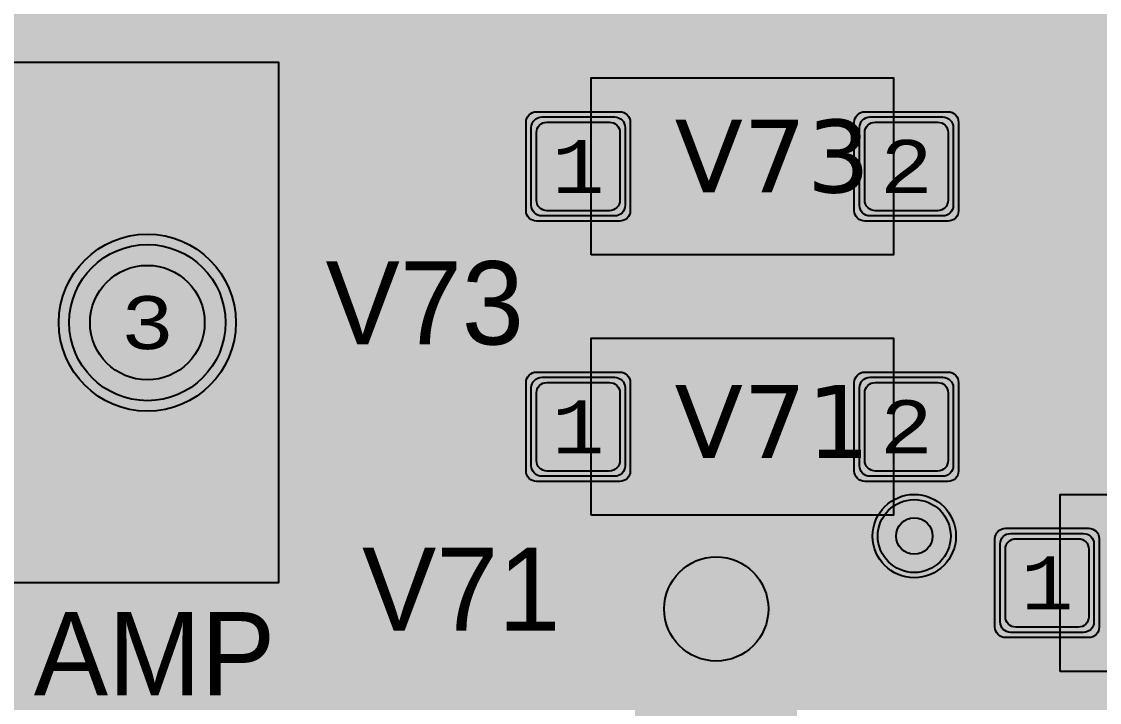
# Model space of a CAD drawing. Extents: x -28 to 199, y -61 to 255.
# Drawn here: x 137.33 to 147.68, y 168.1 to 174.64 of the extents above; entities that cross this region are included whole.
import ezdxf
from ezdxf.enums import TextEntityAlignment as Align

# ---------------------------------------------------------------- set-up
doc = ezdxf.new("R2010")
doc.units = 0
doc.header["$MEASUREMENT"] = 0
for name, color, linetype in [('ASSEMBLY_OUTLINES_TOP', 102, 'CONTINUOUS'), ('ASSEMBLY_PART_NUMBERS_BTM', 191, 'CONTINUOUS'), ('ASSEMBLY_PART_NUMBERS_TOP', 102, 'CONTINUOUS'), ('ASSEMBLY_REF_DES_TOP', 102, 'CONTINUOUS'), ('DRILL_DRAWING', 21, 'CONTINUOUS'), ('GENERATED_SILKSCREEN_TOP', 140, 'CONTINUOUS'), ('MOUNTING_HOLES_LAYER_2', 42, 'CONTINUOUS'), ('MOUNTING_HOLES_LAYER_3', 42, 'CONTINUOUS'), ('MOUNTING_HOLES_LAYER_BOT21', 42, 'CONTINUOUS'), ('MOUNTING_HOLES_LAYER_TOP', 42, 'CONTINUOUS'), ('PART_HOLES_LAYER_2', 30, 'CONTINUOUS'), ('PART_HOLES_LAYER_3', 30, 'CONTINUOUS'), ('PART_HOLES_LAYER_BOTTOM', 30, 'CONTINUOUS'), ('PART_HOLES_LAYER_TOP', 30, 'CONTINUOUS'), ('PART_PADS_LAYER_2', 230, 'CONTINUOUS'), ('PART_PADS_LAYER_3', 81, 'CONTINUOUS'), ('PART_PADS_LAYER_BOTTOM', 10, 'CONTINUOUS'), ('PART_PADS_LAYER_TOP', 150, 'CONTINUOUS'), ('PART_PADS_SMD_TOP', 150, 'CONTINUOUS'), ('PIN_NUMBERS_BTM', 8, 'CONTINUOUS'), ('PIN_NUMBERS_TOP', 8, 'CONTINUOUS'), ('PLACEMENT_OUTLINES_TOP', 130, 'CONTINUOUS'), ('PLANE_DATA_LAYER_BOTTOM', 10, 'CONTINUOUS'), ('PLANE_SHAPES_LAYER_2', 230, 'CONTINUOUS'), ('PLANE_SHAPES_LAYER_3', 81, 'CONTINUOUS'), ('PLANE_SHAPES_LAYER_BOTTOM', 10, 'CONTINUOUS'), ('SILKSCREEN_OUTLINES_TOP', 150, 'CONTINUOUS'), ('SILKSCREEN_REF_DES_TOP', 150, 'CONTINUOUS'), ('SOLDERMASK_PADS_BTM', 12, 'CONTINUOUS'), ('SOLDERMASK_PADS_TOP', 180, 'CONTINUOUS'), ('SOLDERPASTE_PADS_TOP', 180, 'CONTINUOUS'), ('TRACES_LAYER_2', 230, 'CONTINUOUS'), ('TRACES_LAYER_BOTTOM', 10, 'CONTINUOUS'), ('TRACES_LAYER_TOP', 150, 'CONTINUOUS'), ('VIA_HOLES_LAYER_2', 30, 'CONTINUOUS'), ('VIA_HOLES_LAYER_3', 30, 'CONTINUOUS'), ('VIA_HOLES_LAYER_BOTTOM', 30, 'CONTINUOUS'), ('VIA_HOLES_LAYER_TOP', 30, 'CONTINUOUS'), ('VIA_PADS_LAYER_2', 230, 'CONTINUOUS'), ('VIA_PADS_LAYER_3', 81, 'CONTINUOUS'), ('VIA_PADS_LAYER_BOTTOM', 10, 'CONTINUOUS'), ('VIA_PADS_LAYER_TOP', 150, 'CONTINUOUS')]:
    doc.layers.add(name, color=color, linetype=linetype)
doc.styles.add('COURIER_NEW', font='COUR.TTF')
doc.styles.add('VERDANA', font='verdana.TTF')
doc.styles.add('VERIBEST_GERBER_0', font='txt')

msp = doc.modelspace()

# ---------------------------------------------------------------- hatches: boundary and pattern name
at = {"layer": 'MOUNTING_HOLES_LAYER_2'}
h = msp.add_hatch(color=256, dxfattribs=at)
edge = h.paths.add_edge_path()
edge.add_arc((144, 169), 0.5, 0, 360)
at = {"layer": 'MOUNTING_HOLES_LAYER_3'}
h = msp.add_hatch(color=256, dxfattribs=at)
edge = h.paths.add_edge_path()
edge.add_arc((144, 169), 0.5, 0, 360)
at = {"layer": 'MOUNTING_HOLES_LAYER_BOT21'}
h = msp.add_hatch(color=256, dxfattribs=at)
edge = h.paths.add_edge_path()
edge.add_arc((144, 169), 0.5, 0, 360)
at = {"layer": 'MOUNTING_HOLES_LAYER_TOP'}
h = msp.add_hatch(color=256, dxfattribs=at)
edge = h.paths.add_edge_path()
edge.add_arc((144, 169), 0.5, 0, 360)
at = {"layer": 'PART_HOLES_LAYER_2'}
h = msp.add_hatch(color=256, dxfattribs=at)
edge = h.paths.add_edge_path()
edge.add_arc((138.54, 171.75), 0.55, 0, 360)
at = {"layer": 'PART_HOLES_LAYER_3'}
h = msp.add_hatch(color=256, dxfattribs=at)
edge = h.paths.add_edge_path()
edge.add_arc((138.54, 171.75), 0.55, 0, 360)
at = {"layer": 'PART_HOLES_LAYER_BOTTOM'}
h = msp.add_hatch(color=256, dxfattribs=at)
edge = h.paths.add_edge_path()
edge.add_arc((138.54, 171.75), 0.55, 0, 360)
at = {"layer": 'PART_HOLES_LAYER_TOP'}
h = msp.add_hatch(color=256, dxfattribs=at)
edge = h.paths.add_edge_path()
edge.add_arc((138.54, 171.75), 0.55, 0, 360)
at = {"layer": 'PLANE_DATA_LAYER_BOTTOM'}
h = msp.add_hatch(color=256, dxfattribs=at)
h.paths.add_polyline_path([(149, 169.0762, -0.414213562373095), (148.9238, 169), (147.000008, 169, 0.414213562373095), (147, 168.999992), (147, 168.9142, -0.414213562373095), (146.9238, 168.838), (146.916836, 168.838, 0.1989121654681667), (146.650257, 168.727579), (143.944996, 166.022318, -0.1989133663345656), (143.891114, 166), (137.250008, 166), (137.250004, 165.999999, -0.1462038582376008), (137.2082, 165.987508), (134.125814, 165.987508, 0.1989121654681667), (133.859235, 165.877087), (133.754466, 165.772318, -0.1989133663345372), (133.700584, 165.75), (130.8262, 165.75, -0.414213562373095), (130.75, 165.8262), (130.75, 166.249992, 0.414213562373095), (130.749992, 166.25), (120.250008, 166.25, 0.414213562373095), (120.25, 166.249992), (120.25, 164.5762, -0.414213562373095), (120.1738, 164.5), (119.753893, 164.5, -0.1385740107174841), (119.714013, 164.511269, 0.2825715138385524), (119.085987, 164.511269, -0.1385740107174437), (119.046107, 164.5), (108.750008, 164.5, 0.414213562373095), (108.75, 164.499992), (108.75, 161.5762, -0.414213562373095), (108.6738, 161.5), (108.5762, 161.5, -0.414213562373095), (108.5, 161.5762), (108.5, 161.9, 0.414213562373095), (108.05, 162.35), (106.95, 162.35, 0.3417826534714845), (106.514377, 162.012837, -0.4469152351943249), (106.413497, 161.960731, 0.4438706376830999), (105.620728, 161.556344, -0.3389471313174167), (105.54716, 161.5), (94.5762, 161.5, -0.414213562373095), (94.5, 161.5762), (94.5, 164.712074, -0.1989099556853327), (94.522318, 164.765955), (99.853553, 170.09719, 0.1989122151386037), (100, 170.450743), (100, 172.1738, -0.414213562373095), (100.0762, 172.25), (130.749992, 172.25, 0.414213562373095), (130.75, 172.250008), (130.75, 194.117184, -0.198909955685367), (130.772318, 194.171065), (131.344755, 194.743502, 0.1989121882725125), (131.469235, 195.044022), (131.469235, 198.379979, 0.1989121882725125), (131.344755, 198.680499), (130.772318, 199.252936, -0.198909955685367), (130.75, 199.306817), (130.75, 214.914737, -0.414213562373095), (130.8262, 214.990937), (147.279128, 214.990937, -0.1989133663345656), (147.33301, 214.968619), (148.977682, 213.323947, -0.198909955685367), (149, 213.270066)], flags=0)
h.paths.add_polyline_path([(110.25, 165.75, -0.9999999999999999), (112.25, 165.75, -0.9999999999999999)], flags=0)
h.paths.add_polyline_path([(113.75, 169.75, -0.9999999999999999), (116.75, 169.75, -0.9999999999999999)], flags=0)
h.paths.add_polyline_path([(118.5, 169.75, -0.9999999999999999), (121.5, 169.75, -0.9999999999999999)], flags=0)
h.paths.add_polyline_path([(134.21, 170.75, 0.414213562373095), (134.46, 171), (134.46, 172.5, 0.414213562373095), (134.21, 172.75), (132.71, 172.75, 0.414213562373095), (132.46, 172.5), (132.46, 171, 0.414213562373095), (132.71, 170.75)], flags=0)
h.paths.add_polyline_path([(134.21, 177, 0.414213562373095), (134.46, 177.25), (134.46, 178.75, 0.414213562373095), (134.21, 179), (132.71, 179, 0.414213562373095), (132.46, 178.75), (132.46, 177.25, 0.414213562373095), (132.71, 177)], flags=0)
h.paths.add_polyline_path([(134.21, 183.25, 0.414213562373095), (134.46, 183.5), (134.46, 185, 0.414213562373095), (134.21, 185.25), (132.71, 185.25, 0.414213562373095), (132.46, 185), (132.46, 183.5, 0.414213562373095), (132.71, 183.25)], flags=0)
h.paths.add_polyline_path([(132.46, 190.5, -0.9999999999999999), (134.46, 190.5, -0.9999999999999999)], flags=0)
h.paths.add_polyline_path([(132.46, 196.75, -0.9999999999999999), (134.46, 196.75, -0.9999999999999999)], flags=0)
h.paths.add_polyline_path([(135, 171.75, -0.9999999999999999), (137, 171.75, -0.9999999999999999)], flags=0)
h.paths.add_polyline_path([(135, 178, -0.9999999999999999), (137, 178, -0.9999999999999999)], flags=0)
h.paths.add_polyline_path([(135, 184.25, -0.9999999999999999), (137, 184.25, -0.9999999999999999)], flags=0)
h.paths.add_polyline_path([(135, 190.5, -0.9999999999999999), (137, 190.5, -0.9999999999999999)], flags=0)
h.paths.add_polyline_path([(135, 196.75, -0.9999999999999999), (137, 196.75, -0.9999999999999999)], flags=0)
h.paths.add_polyline_path([(139.749992, 169, 0.414213562373095), (139.75, 169.000008), (139.75, 198.249992, 0.414213562373095), (139.749992, 198.25), (137.250008, 198.25, 0.414213562373095), (137.25, 198.249992), (137.25, 169.000008, 0.414213562373095), (137.250008, 169)], flags=0)
h.paths.add_polyline_path([(142.1, 210.3, -0.9999999999999999), (143.29999999999998, 210.3, -0.9999999999999999)], flags=0)
h.paths.add_polyline_path([(144.1, 179.2, 0.1385725087961841), (144.011269, 179.514013, -0.1385740107174031), (144, 179.553893), (144, 192.314146, 0.1989122151386141), (143.853553, 192.667699), (142.111055, 194.410197, 0.0466846266150895), (142.039326, 194.469652, -0.0466839603697562), (142.028394, 194.478712), (141.903793, 194.603313, -0.1385728852908003), (141.883563, 194.639481, 0.8890740124386082), (140.7, 194.500003), (140.7, 194.499999, 0.3470511284967519), (141.160519, 193.916437, -0.1385728852908476), (141.196687, 193.896207), (141.389803, 193.703091, 0.0466846266150975), (141.461532, 193.643636, -0.0466839603697036), (141.472464, 193.634576), (142.977682, 192.129358, -0.198909955685367), (143, 192.075477), (143, 179.553893, -0.1385740107174032), (142.988731, 179.514013, 0.1385725087961841), (142.9, 179.2, 0.9999999999999999)], flags=0)
h.paths.add_polyline_path([(143, 169, -0.9999999999999999), (145, 169, -0.9999999999999999)], flags=0)
h.paths.add_polyline_path([(145.3, 169.7, -0.9999999999999999), (146.5, 169.7, -0.9999999999999999)], flags=0)
h.paths.add_polyline_path([(144.5, 206.75, -0.9999999999999999), (146.5, 206.75, -0.9999999999999999)], flags=0)
h.paths.add_polyline_path([(145.6, 187.2, -0.9999999999999999), (146.79999999999998, 187.2, -0.9999999999999999)], flags=0)
h.paths.add_polyline_path([(148.111269, 212.585987, 0.1385725087961841), (148.2, 212.9, 0.9999999999999999), (147, 212.9, 0.1385725087961841), (147.088731, 212.585987, -0.1385740107174032), (147.1, 212.546107), (147.1, 211.353893, -0.1385740107174842), (147.088731, 211.314013, 0.1385725087961739), (147, 211, 0.9999999999999999), (148.2, 211, 0.1385725087961739), (148.111269, 211.314013, -0.1385740107174841), (148.1, 211.353893), (148.1, 212.546107, -0.1385740107174031)], flags=0)
h.paths.add_polyline_path([(145.75, 199.25, -0.9999999999999999), (148.75, 199.25, -0.9999999999999999)], flags=0)
h.paths.add_polyline_path([(146.551388, 201.672619, 6.595924566415619), (145.922619, 202.301388, -0.1217123035593108), (145.931388, 202.265899), (145.931388, 202.265898, -0.5165321972622035), (145.830039, 202.193968, 0.5165316951389798), (144.5, 201.250001), (144.5, 201.25, 0.9999999999999999), (146.5, 201.25), (146.5, 201.250002, 0.0842844278408749), (146.443968, 201.580039, -0.6810727290850475)], flags=0)
at = {"layer": 'PLANE_SHAPES_LAYER_2'}
h = msp.add_hatch(color=256, dxfattribs=at)
h.paths.add_polyline_path([(169.5, 129.25), (149.5, 129.25), (142.25, 122), (142.25, 90.5), (147.5, 90.5), (147.5, 80), (154, 80), (154, 69.25), (131.75, 69.25), (131.75, 73.25), (121.25, 73.25), (121.25, 81), (110.5, 81), (110.5, 125.75), (106.5, 125.75), (106.5, 128.75), (93.5, 128.75), (93.5, 120.25), (91.75, 120.25), (91.75, 121.5), (80, 121.5), (80, 118.25), (73.25, 118.25), (73.25, 124.5), (67.5, 124.5), (67.5, 128), (57.75, 128), (57.75, 120.25), (55.25, 120.25), (55.25, 121.5), (47.5, 121.5), (47.5, 119), (35, 119), (35, 134.75), (32.75, 134.75), (32.75, 159.75), (29.25, 159.75), (29.25, 175.25), (22.5, 175.25), (22.5, 195.25), (17.25, 195.25), (17.25, 198), (22.5, 198), (22.5, 216.5), (40.25, 216.5), (40.25, 235.5), (54.5, 235.5), (54.5, 254), (87.25, 254), (87.25, 236.25), (86.25, 236.25), (86.25, 228.75), (81, 228.75), (81, 218.75), (95.25, 218.75), (95.25, 194.5), (87, 194.5), (87, 172), (131.1, 172), (131.1, 208.75), (115.5, 208.75), (115.5, 213.75), (106.75, 213.75), (106.75, 218.75), (110.25, 222.25), (110.25, 226.25), (142.5, 226.25), (142.5, 221.5), (160.5, 221.5), (160.5, 240.75), (169.5, 240.75)])
h.paths.add_polyline_path([(35.5, 149.5), (41.75, 149.5), (41.75, 152), (39.25, 152), (39.25, 154), (37.75, 154), (37.75, 152), (35.5, 152)], flags=16)
h.paths.add_polyline_path([(37.5, 125.75), (37.5, 128.75), (42.75, 128.75), (42.75, 125.75)], flags=16)
h.paths.add_polyline_path([(52, 127.75), (52, 130.75), (54.25, 130.75), (54.25, 127.75)], flags=16)
h.paths.add_polyline_path([(50.75, 219.5), (50.75, 226.5), (71.75, 226.5), (71.75, 219.5)], flags=16)
h.paths.add_polyline_path([(66.5, 150.75), (66.5, 177.5), (72.25, 177.5), (72.25, 150.75)], flags=16)
h.paths.add_polyline_path([(47.25, 185.25), (73, 185.25), (73, 188.25), (70.25, 188.25), (70.25, 191), (47.25, 191)], flags=16)
h.paths.add_polyline_path([(84.5, 208), (84.5, 212.75), (85, 212.75), (85, 208)], flags=16)
h.paths.add_polyline_path([(61.5, 137.25), (87.75, 137.25), (87.75, 140.5), (84.75, 140.5), (84.75, 143), (61.5, 143)], flags=16)
h.paths.add_polyline_path([(88.75, 127), (88.75, 130), (91, 130), (91, 127)], flags=16)
h.paths.add_polyline_path([(85.5, 130.25), (85.5, 132.5), (91, 132.5), (91, 130.25)], flags=16)
h.paths.add_polyline_path([(108.75, 142.25), (135.75, 142.25), (135.75, 145.75), (132.25, 145.75), (132.25, 149), (108.75, 149)], flags=16)
h.paths.add_polyline_path([(114.25, 126.75), (140.75, 126.75), (140.75, 129.75), (137.25, 129.75), (137.25, 133), (114.25, 133)], flags=16)
h.paths.add_polyline_path([(155.25, 180.25), (166.25, 180.25), (166.25, 186.25), (152.25, 186.25), (152.25, 183), (155.25, 183)], flags=16)
at = {"layer": 'PLANE_SHAPES_LAYER_3'}
h = msp.add_hatch(color=256, dxfattribs=at)
h.paths.add_polyline_path([(169.5, 129.25), (149.5, 129.25), (142.25, 122), (142.25, 90.5), (147.5, 90.5), (147.5, 80), (154, 80), (154, 69.25), (131.75, 69.25), (131.75, 73.25), (121.25, 73.25), (121.25, 81), (110.5, 81), (110.5, 125.75), (106.5, 125.75), (106.5, 128.75), (93.5, 128.75), (93.5, 120.25), (91.75, 120.25), (91.75, 121.5), (80, 121.5), (80, 118.25), (73.25, 118.25), (73.25, 124.5), (67.5, 124.5), (67.5, 127.75), (58.25, 127.75), (58.25, 130.25), (88.75, 130.25), (88.75, 127), (91, 127), (91, 132.5), (55, 132.5), (55, 131.25), (52, 131.25), (52, 127.75), (55, 127.75), (55, 127.25), (57.75, 127.25), (57.75, 120.25), (55.25, 120.25), (55.25, 121.5), (47.5, 121.5), (47.5, 119), (35, 119), (35, 134.75), (32.75, 134.75), (32.75, 159.75), (29.25, 159.75), (29.25, 175.25), (22.5, 175.25), (22.5, 195.25), (17.25, 195.25), (17.25, 198), (22.5, 198), (22.5, 216.5), (40.25, 216.5), (40.25, 235.5), (54.5, 235.5), (54.5, 254), (87.25, 254), (87.25, 236.25), (86.25, 236.25), (86.25, 228.75), (81, 228.75), (81, 218.75), (95.25, 218.75), (95.25, 194.5), (87, 194.5), (87, 172), (131.1, 172), (131.1, 208.75), (115.5, 208.75), (115.5, 213.75), (106.75, 213.75), (106.75, 218.75), (110.25, 222.25), (110.25, 226.25), (142.5, 226.25), (142.5, 221.5), (160.5, 221.5), (160.5, 240.75), (169.5, 240.75)])
h.paths.add_polyline_path([(35.5, 149.5), (41.75, 149.5), (41.75, 152), (39.25, 152), (39.25, 154), (37.75, 154), (37.75, 152), (35.5, 152)], flags=16)
h.paths.add_polyline_path([(37.5, 125.75), (37.5, 128.75), (42.75, 128.75), (42.75, 125.75)], flags=16)
h.paths.add_polyline_path([(50.75, 219.5), (50.75, 226.5), (71.75, 226.5), (71.75, 219.5)], flags=16)
h.paths.add_polyline_path([(66.5, 150.75), (66.5, 177.5), (72.25, 177.5), (72.25, 150.75)], flags=16)
h.paths.add_polyline_path([(47.25, 185.25), (73, 185.25), (73, 188.25), (70.25, 188.25), (70.25, 191), (47.25, 191)], flags=16)
h.paths.add_polyline_path([(84.5, 208), (84.5, 212.75), (85, 212.75), (85, 208)], flags=16)
h.paths.add_polyline_path([(61.5, 137.25), (87.75, 137.25), (87.75, 140.5), (84.75, 140.5), (84.75, 143), (61.5, 143)], flags=16)
h.paths.add_polyline_path([(108.75, 142.25), (135.75, 142.25), (135.75, 145.75), (132.25, 145.75), (132.25, 149), (108.75, 149)], flags=16)
h.paths.add_polyline_path([(114.25, 126.75), (140.75, 126.75), (140.75, 129.75), (137.25, 129.75), (137.25, 133), (114.25, 133)], flags=16)
h.paths.add_polyline_path([(155.25, 180.25), (166.25, 180.25), (166.25, 186.25), (152.25, 186.25), (152.25, 183), (155.25, 183)], flags=16)
at = {"layer": 'VIA_HOLES_LAYER_2'}
h = msp.add_hatch(color=256, dxfattribs=at)
edge = h.paths.add_edge_path()
edge.add_arc((145.9, 169.7), 0.175, 0, 360)
at = {"layer": 'VIA_HOLES_LAYER_3'}
h = msp.add_hatch(color=256, dxfattribs=at)
edge = h.paths.add_edge_path()
edge.add_arc((145.9, 169.7), 0.175, 0, 360)
at = {"layer": 'VIA_HOLES_LAYER_BOTTOM'}
h = msp.add_hatch(color=256, dxfattribs=at)
edge = h.paths.add_edge_path()
edge.add_arc((145.9, 169.7), 0.175, 0, 360)
at = {"layer": 'VIA_HOLES_LAYER_TOP'}
h = msp.add_hatch(color=256, dxfattribs=at)
edge = h.paths.add_edge_path()
edge.add_arc((145.9, 169.7), 0.175, 0, 360)

# ---------------------------------------------------------------- linework, layer by layer
at = {"layer": 'ASSEMBLY_OUTLINES_TOP', "const_width": 0.2}
msp.add_lwpolyline([(132.2, 169.25), (132.2, 174.25), (139.8, 174.25), (139.8, 169.25)], close=True, dxfattribs=at)
at = {"layer": 'ASSEMBLY_OUTLINES_TOP'}
for points in [[(142.8, 172.4), (142.8, 174.1), (145.7, 174.1), (145.7, 172.4)], [(142.8, 169.9), (142.8, 171.6), (145.7, 171.6), (145.7, 169.9)], [(147.3, 168.4), (147.3, 170.1), (150.2, 170.1), (150.2, 168.4)]]:
    msp.add_lwpolyline(points, close=True, dxfattribs=at)
at = {"layer": 'ASSEMBLY_OUTLINES_TOP', "const_width": 0.1}
for points in [[(143.25, 174), (143.25, 172.5)], [(143.25, 171.5), (143.25, 170)]]:
    msp.add_lwpolyline(points, dxfattribs=at)
at = {"layer": 'GENERATED_SILKSCREEN_TOP', "const_width": 0.15}
msp.add_lwpolyline([(132.2, 169.25), (132.2, 174.25), (139.8, 174.25), (139.8, 169.25)], close=True, dxfattribs=at)
for points in [[(145.700005, 173.8), (145.699995, 173.8), (145.699995, 174.099995), (142.800005, 174.099995), (142.800005, 173.8), (142.799995, 173.8), (142.799995, 174.1, -0.4142135624), (142.8, 174.100005), (145.7, 174.100005, -0.4142135624), (145.700005, 174.1), (145.700005, 173.8)], [(145.700005, 172.4, -0.4142135624), (145.7, 172.399995), (142.8, 172.399995, -0.4142135624), (142.799995, 172.4), (142.799995, 172.7), (142.800005, 172.7), (142.800005, 172.400005), (145.699995, 172.400005), (145.699995, 172.7), (145.700005, 172.7), (145.700005, 172.4)], [(145.700005, 171.3), (145.699995, 171.3), (145.699995, 171.599995), (142.800005, 171.599995), (142.800005, 171.3), (142.799995, 171.3), (142.799995, 171.6, -0.4142135624), (142.8, 171.600005), (145.7, 171.600005, -0.4142135624), (145.700005, 171.6), (145.700005, 171.3)], [(145.525003, 169.900005, 6.8599e-06), (145.524997, 169.899995), (142.8, 169.899995, -0.4142135624), (142.799995, 169.9), (142.799995, 170.2), (142.800005, 170.2), (142.800005, 169.900005), (145.525003, 169.900005)], [(145.700005, 170.075003, 6.8599e-06), (145.699995, 170.074997), (145.699995, 170.2), (145.700005, 170.2), (145.700005, 170.075003)], [(150.200005, 169.8), (150.199995, 169.8), (150.199995, 170.099995), (147.300005, 170.099995), (147.300005, 169.8), (147.299995, 169.8), (147.299995, 170.1, -0.4142135624), (147.3, 170.100005), (150.2, 170.100005, -0.4142135624), (150.200005, 170.1), (150.200005, 169.8)], [(150.200005, 168.4, -0.4142135624), (150.2, 168.399995), (147.3, 168.399995, -0.4142135624), (147.299995, 168.4), (147.299995, 168.7), (147.300005, 168.7), (147.300005, 168.400005), (150.199995, 168.400005), (150.199995, 168.7), (150.200005, 168.7), (150.200005, 168.4)], [(145.450005, 167.8), (145.449995, 167.8), (145.449995, 168.099995), (142.550005, 168.099995), (142.550005, 167.8), (142.549995, 167.8), (142.549995, 168.1, -0.4142135624), (142.55, 168.100005), (145.45, 168.100005, -0.4142135624), (145.450005, 168.1), (145.450005, 167.8)]]:
    msp.add_lwpolyline(points, format="xyb", dxfattribs=at)
for points in [[(140.6768, 171.5264), (140.6552, 171.5264), (140.6504, 171.5272), (140.6464, 171.5296), (140.6424, 171.5328), (140.6408, 171.5376), (140.3808, 172.3048), (140.38, 172.3112), (140.3824, 172.316), (140.3872, 172.32), (140.3928, 172.3232), (140.3984, 172.324), (140.404, 172.3232), (140.4088, 172.3208), (140.412, 172.3152), (140.6656, 171.5608), (140.9208, 172.3152), (140.924, 172.3208), (140.9288, 172.3232), (140.9344, 172.324), (140.94, 172.3232), (140.9456, 172.32), (140.9496, 172.316), (140.9512, 172.3112), (140.9504, 172.3048), (140.692, 171.5376), (140.6896, 171.5328), (140.6848, 171.5296), (140.6816, 171.5272), (140.6768, 171.5264)], [(141.224, 171.5504), (141.2224, 171.5448), (141.2232, 171.5392), (141.2272, 171.5344), (141.2312, 171.5312), (141.2368, 171.5296), (141.2424, 171.5288), (141.2472, 171.5304), (141.2512, 171.5352), (141.6824, 172.3024), (141.684, 172.3064), (141.684, 172.3096), (141.684, 172.3128), (141.6824, 172.316), (141.68, 172.3208), (141.6768, 172.324), (141.6728, 172.3256), (141.6688, 172.3264), (141.1288, 172.3264), (141.1232, 172.3248), (141.1192, 172.3208), (141.116, 172.316), (141.1152, 172.3096), (141.116, 172.304), (141.1192, 172.2984), (141.1232, 172.2944), (141.1288, 172.2936), (141.6416, 172.2936), (141.224, 171.5504)], [(142.0112, 171.5296), (141.876, 171.6392), (141.872, 171.6432), (141.8712, 171.648), (141.872, 171.6536), (141.8752, 171.6592), (141.8792, 171.6632), (141.884, 171.6664), (141.8896, 171.6672), (141.8952, 171.6656), (142.0256, 171.5592), (142.284, 171.5592), (142.4088, 171.66), (142.4088, 171.8088), (142.2856, 171.9104), (142.1528, 171.9104), (142.1464, 171.912), (142.1424, 171.9152), (142.14, 171.9208), (142.1392, 171.9264), (142.14, 171.932), (142.1424, 171.9368), (142.1464, 171.9408), (142.1528, 171.9424), (142.2856, 171.9424), (142.4088, 172.044), (142.4088, 172.1928), (142.284, 172.2936), (142.0256, 172.2936), (141.8952, 172.1872), (141.8896, 172.1856), (141.884, 172.1864), (141.8792, 172.1888), (141.8752, 172.1936), (141.872, 172.1984), (141.8712, 172.204), (141.872, 172.2096), (141.876, 172.2136), (142.0112, 172.3232), (142.0136, 172.324), (142.016, 172.3248), (142.0168, 172.3256), (142.02, 172.3264), (142.2896, 172.3264), (142.2936, 172.3256), (142.2952, 172.3248), (142.2976, 172.324), (142.3, 172.3232), (142.4352, 172.2136), (142.4376, 172.2096), (142.4384, 172.2064), (142.44, 172.204), (142.4408, 172.2008), (142.4408, 172.036), (142.44, 172.0336), (142.4384, 172.028), (142.4376, 172.024), (142.4352, 172.0224), (142.3176, 171.9264), (142.4352, 171.8304), (142.436, 171.8288), (142.4376, 171.8272), (142.4384, 171.8264), (142.4384, 171.8248), (142.44, 171.8192), (142.4408, 171.8168), (142.4408, 171.652), (142.44, 171.648), (142.4384, 171.6448), (142.4376, 171.6416), (142.4352, 171.6392), (142.3, 171.5296), (142.2968, 171.528), (142.296, 171.5272), (142.2936, 171.5272), (142.2928, 171.5264), (142.292, 171.5264), (142.2896, 171.5264), (142.02, 171.5264), (142.0168, 171.5272), (142.0136, 171.528), (142.0112, 171.5296)], [(141.5744, 168.8004), (141.5728, 168.7948), (141.5736, 168.7892), (141.5776, 168.7844), (141.5816, 168.7812), (141.5872, 168.7796), (141.5928, 168.7788), (141.5976, 168.7804), (141.6016, 168.7852), (142.0328, 169.5524), (142.0344, 169.5564), (142.0344, 169.5596), (142.0344, 169.5628), (142.0328, 169.566), (142.0304, 169.5708), (142.0272, 169.574), (142.0232, 169.5756), (142.0192, 169.5764), (141.4792, 169.5764), (141.4736, 169.5748), (141.4696, 169.5708), (141.4664, 169.566), (141.4656, 169.5596), (141.4664, 169.554), (141.4696, 169.5484), (141.4736, 169.5444), (141.4792, 169.5436), (141.992, 169.5436), (141.5744, 168.8004)], [(142.3352, 168.8092), (142.3288, 168.8076), (142.3256, 168.8044), (142.3232, 168.7988), (142.3224, 168.7924), (142.3232, 168.7868), (142.3256, 168.7812), (142.3288, 168.7772), (142.3352, 168.7764), (142.6472, 168.7764), (142.6528, 168.7772), (142.6576, 168.7812), (142.66, 168.7868), (142.6608, 168.7924), (142.66, 168.7988), (142.6576, 168.8044), (142.6528, 168.8076), (142.6472, 168.8092), (142.5064, 168.8092), (142.5064, 169.5604), (142.5056, 169.566), (142.5032, 169.57), (142.4992, 169.5724), (142.4936, 169.5732), (142.4896, 169.574), (142.4856, 169.574), (142.4824, 169.5724), (142.4792, 169.5692), (142.3232, 169.35), (142.3208, 169.3444), (142.3208, 169.3388), (142.3232, 169.334), (142.3272, 169.33), (142.332, 169.3268), (142.3376, 169.3252), (142.3408, 169.3252), (142.3432, 169.326), (142.3472, 169.3308), (142.4752, 169.51), (142.4752, 168.8092), (142.3352, 168.8092)], [(141.0272, 168.7764), (141.0056, 168.7764), (141.0008, 168.7772), (140.9968, 168.7796), (140.9928, 168.7828), (140.9912, 168.7876), (140.7312, 169.5548), (140.7304, 169.5612), (140.7328, 169.566), (140.7376, 169.57), (140.7432, 169.5732), (140.7488, 169.574), (140.7544, 169.5732), (140.7592, 169.5708), (140.7624, 169.5652), (141.016, 168.8108), (141.2712, 169.5652), (141.2744, 169.5708), (141.2792, 169.5732), (141.2848, 169.574), (141.2904, 169.5732), (141.296, 169.57), (141.3, 169.566), (141.3016, 169.5612), (141.3008, 169.5548), (141.0424, 168.7876), (141.04, 168.7828), (141.0352, 168.7796), (141.032, 168.7772), (141.0272, 168.7764)], [(139.46, 168.1724), (139.4608, 168.166), (139.4648, 168.162), (139.4704, 168.1596), (139.476, 168.1588), (139.4816, 168.1596), (139.4864, 168.162), (139.4904, 168.166), (139.492, 168.1724), (139.492, 168.9372), (139.492, 168.9396), (139.492, 168.9404), (139.4912, 168.946), (139.4888, 168.95), (139.484, 168.9524), (139.4784, 168.9532), (139.4728, 168.954), (139.4688, 168.9532), (139.4648, 168.9516), (139.4624, 168.9484), (139.2064, 168.5332), (138.9512, 168.9484), (138.9472, 168.9524), (138.944, 168.954), (138.9392, 168.954), (138.9352, 168.9532), (138.9288, 168.9524), (138.924, 168.95), (138.9216, 168.946), (138.92, 168.9404), (138.92, 168.9396), (138.92, 168.9372), (138.92, 168.1724), (138.9216, 168.166), (138.9256, 168.162), (138.9304, 168.1596), (138.936, 168.1588), (138.9424, 168.1596), (138.948, 168.162), (138.952, 168.166), (138.9536, 168.1724), (138.9536, 168.882), (139.192, 168.4924), (139.1952, 168.4892), (139.1984, 168.4868), (139.2024, 168.486), (139.2064, 168.4868), (139.2104, 168.486), (139.2144, 168.4868), (139.2176, 168.4892), (139.2208, 168.4924), (139.46, 168.882), (139.46, 168.1724)], [(138.4416, 168.9556), (138.46, 168.9556), (138.4632, 168.9548), (138.4656, 168.9532), (138.4712, 168.9492), (138.4736, 168.9476), (138.732, 168.5108), (138.7328, 168.5076), (138.7336, 168.506), (138.7344, 168.5044), (138.7344, 168.5036), (138.7344, 168.502), (138.7344, 168.1724), (138.7328, 168.1668), (138.7296, 168.162), (138.724, 168.1596), (138.7184, 168.1588), (138.7128, 168.1596), (138.7072, 168.162), (138.704, 168.1668), (138.7024, 168.1724), (138.7024, 168.3764), (138.196, 168.3764), (138.196, 168.1724), (138.1944, 168.1668), (138.1912, 168.162), (138.1856, 168.1596), (138.1792, 168.1588), (138.1736, 168.1596), (138.168, 168.162), (138.1648, 168.1668), (138.1632, 168.1724), (138.1632, 168.502), (138.1632, 168.5036), (138.1632, 168.5044), (138.164, 168.506), (138.1648, 168.5076), (138.1656, 168.5108), (138.4272, 168.9476), (138.4312, 168.9516), (138.436, 168.9532), (138.4392, 168.9548), (138.4416, 168.9556)], [(138.196, 168.4964), (138.196, 168.4092), (138.7024, 168.4092), (138.7024, 168.4964), (138.4496, 168.9212), (138.196, 168.4964)], [(140.2432, 168.6524), (140.2456, 168.654), (140.2464, 168.658), (140.2488, 168.662), (140.2488, 168.666), (140.2488, 168.8308), (140.2488, 168.8348), (140.2464, 168.8372), (140.2464, 168.8396), (140.2456, 168.8404), (140.2448, 168.8412), (140.2432, 168.8428), (140.1072, 168.9532), (140.1032, 168.9548), (140.1, 168.9556), (140.0968, 168.9564), (139.6936, 168.9564), (139.6864, 168.9548), (139.6816, 168.9508), (139.6776, 168.946), (139.676, 168.9404), (139.676, 168.1724), (139.6776, 168.166), (139.6816, 168.162), (139.6864, 168.1596), (139.692, 168.1588), (139.6984, 168.1596), (139.704, 168.162), (139.708, 168.166), (139.7096, 168.1724), (139.7096, 168.5404), (140.0968, 168.5404), (140.1024, 168.5412), (140.1048, 168.542), (140.1056, 168.542), (140.1072, 168.5428), (140.2432, 168.6524)], [(139.7096, 168.9236), (140.092, 168.9236), (140.2168, 168.8228), (140.2168, 168.674), (140.092, 168.5724), (139.7096, 168.5724), (139.7096, 168.9236)], [(137.428, 168.1836), (137.9744, 168.1836), (137.98, 168.1828), (137.984, 168.1796), (137.9864, 168.1756), (137.9864, 168.1708), (137.9856, 168.1644), (137.984, 168.1604), (137.98, 168.1572), (137.9744, 168.1564), (137.428, 168.1564), (137.4224, 168.1572), (137.4184, 168.1604), (137.416, 168.1644), (137.4152, 168.1708), (137.416, 168.1756), (137.4176, 168.1796), (137.4216, 168.1828), (137.428, 168.1836)]]:
    msp.add_lwpolyline(points, dxfattribs=at)
at = {"layer": 'MOUNTING_HOLES_LAYER_2'}
msp.add_circle((144, 169), 0.5, dxfattribs=at)
at = {"layer": 'MOUNTING_HOLES_LAYER_3'}
msp.add_circle((144, 169), 0.5, dxfattribs=at)
at = {"layer": 'MOUNTING_HOLES_LAYER_BOT21'}
msp.add_circle((144, 169), 0.5, dxfattribs=at)
at = {"layer": 'MOUNTING_HOLES_LAYER_TOP'}
msp.add_circle((144, 169), 0.5, dxfattribs=at)
at = {"layer": 'PART_HOLES_LAYER_2'}
msp.add_circle((138.54, 171.75), 0.55, dxfattribs=at)
at = {"layer": 'PART_HOLES_LAYER_3'}
msp.add_circle((138.54, 171.75), 0.55, dxfattribs=at)
at = {"layer": 'PART_HOLES_LAYER_BOTTOM'}
msp.add_circle((138.54, 171.75), 0.55, dxfattribs=at)
at = {"layer": 'PART_HOLES_LAYER_TOP'}
msp.add_circle((138.54, 171.75), 0.55, dxfattribs=at)
at = {"layer": 'PART_PADS_LAYER_2'}
msp.add_circle((138.54, 171.75), 0.75, dxfattribs=at)
at = {"layer": 'PART_PADS_LAYER_3'}
msp.add_circle((138.54, 171.75), 0.75, dxfattribs=at)
at = {"layer": 'PART_PADS_LAYER_BOTTOM'}
msp.add_circle((138.54, 171.75), 0.75, dxfattribs=at)
at = {"layer": 'PART_PADS_LAYER_TOP'}
msp.add_circle((138.54, 171.75), 0.75, dxfattribs=at)
at = {"layer": 'PART_PADS_SMD_TOP'}
for points in [[(142.325, 172.775, -0.4142135624), (142.225, 172.875), (142.225, 173.625, -0.4142135624), (142.325, 173.725), (143.025, 173.725, -0.4142135624), (143.125, 173.625), (143.125, 172.875, -0.4142135624), (143.025, 172.775)], [(145.475, 172.775, -0.4142135624), (145.375, 172.875), (145.375, 173.625, -0.4142135624), (145.475, 173.725), (146.175, 173.725, -0.4142135624), (146.275, 173.625), (146.275, 172.875, -0.4142135624), (146.175, 172.775)], [(142.325, 170.275, -0.4142135624), (142.225, 170.375), (142.225, 171.125, -0.4142135624), (142.325, 171.225), (143.025, 171.225, -0.4142135624), (143.125, 171.125), (143.125, 170.375, -0.4142135624), (143.025, 170.275)], [(145.475, 170.275, -0.4142135624), (145.375, 170.375), (145.375, 171.125, -0.4142135624), (145.475, 171.225), (146.175, 171.225, -0.4142135624), (146.275, 171.125), (146.275, 170.375, -0.4142135624), (146.175, 170.275)], [(146.825, 168.775, -0.4142135624), (146.725, 168.875), (146.725, 169.625, -0.4142135624), (146.825, 169.725), (147.525, 169.725, -0.4142135624), (147.625, 169.625), (147.625, 168.875, -0.4142135624), (147.525, 168.775)]]:
    msp.add_lwpolyline(points, format="xyb", close=True, dxfattribs=at)
at = {"layer": 'PLACEMENT_OUTLINES_TOP'}
for points in [[(132.2, 169.25), (132.2, 174.25), (139.8, 174.25), (139.8, 169.25)], [(142.8, 172.4), (142.8, 174.1), (145.7, 174.1), (145.7, 172.4)], [(142.8, 169.9), (142.8, 171.6), (145.7, 171.6), (145.7, 169.9)], [(147.3, 168.4), (147.3, 170.1), (150.2, 170.1), (150.2, 168.4)]]:
    msp.add_lwpolyline(points, close=True, dxfattribs=at)
at = {"layer": 'PLANE_SHAPES_LAYER_BOTTOM'}
for points in [[(139.75, 169), (149, 169), (139.75, 198.25), (149, 198.25)], [(137.25, 166), (147, 166), (137.25, 169), (147, 169)]]:
    msp.add_solid(points, dxfattribs=at)
at = {"layer": 'SILKSCREEN_OUTLINES_TOP'}
for points in [[(132.2, 169.25), (132.2, 174.25), (139.8, 174.25), (139.8, 169.25)], [(142.8, 172.4), (142.8, 174.1), (145.7, 174.1), (145.7, 172.4)], [(142.8, 169.9), (142.8, 171.6), (145.7, 171.6), (145.7, 169.9)], [(147.3, 168.4), (147.3, 170.1), (150.2, 170.1), (150.2, 168.4)]]:
    msp.add_lwpolyline(points, close=True, dxfattribs=at)
at = {"layer": 'SOLDERMASK_PADS_BTM'}
msp.add_circle((138.54, 171.75), 0.85, dxfattribs=at)
at = {"layer": 'SOLDERMASK_PADS_TOP'}
for points in [[(142.275, 172.725, -0.4142135624), (142.175, 172.825), (142.175, 173.675, -0.4142135624), (142.275, 173.775), (143.075, 173.775, -0.4142135624), (143.175, 173.675), (143.175, 172.825, -0.4142135624), (143.075, 172.725)], [(145.425, 172.725, -0.4142135624), (145.325, 172.825), (145.325, 173.675, -0.4142135624), (145.425, 173.775), (146.225, 173.775, -0.4142135624), (146.325, 173.675), (146.325, 172.825, -0.4142135624), (146.225, 172.725)], [(142.275, 170.225, -0.4142135624), (142.175, 170.325), (142.175, 171.175, -0.4142135624), (142.275, 171.275), (143.075, 171.275, -0.4142135624), (143.175, 171.175), (143.175, 170.325, -0.4142135624), (143.075, 170.225)], [(145.425, 170.225, -0.4142135624), (145.325, 170.325), (145.325, 171.175, -0.4142135624), (145.425, 171.275), (146.225, 171.275, -0.4142135624), (146.325, 171.175), (146.325, 170.325, -0.4142135624), (146.225, 170.225)], [(146.775, 168.725, -0.4142135624), (146.675, 168.825), (146.675, 169.675, -0.4142135624), (146.775, 169.775), (147.575, 169.775, -0.4142135624), (147.675, 169.675), (147.675, 168.825, -0.4142135624), (147.575, 168.725)]]:
    msp.add_lwpolyline(points, format="xyb", close=True, dxfattribs=at)
msp.add_circle((138.54, 171.75), 0.85, dxfattribs=at)
at = {"layer": 'SOLDERPASTE_PADS_TOP'}
for points in [[(142.375, 172.825, -0.4142135624), (142.275, 172.925), (142.275, 173.575, -0.4142135624), (142.375, 173.675), (142.975, 173.675, -0.4142135624), (143.075, 173.575), (143.075, 172.925, -0.4142135624), (142.975, 172.825)], [(145.525, 172.825, -0.4142135624), (145.425, 172.925), (145.425, 173.575, -0.4142135624), (145.525, 173.675), (146.125, 173.675, -0.4142135624), (146.225, 173.575), (146.225, 172.925, -0.4142135624), (146.125, 172.825)], [(142.375, 170.325, -0.4142135624), (142.275, 170.425), (142.275, 171.075, -0.4142135624), (142.375, 171.175), (142.975, 171.175, -0.4142135624), (143.075, 171.075), (143.075, 170.425, -0.4142135624), (142.975, 170.325)], [(145.525, 170.325, -0.4142135624), (145.425, 170.425), (145.425, 171.075, -0.4142135624), (145.525, 171.175), (146.125, 171.175, -0.4142135624), (146.225, 171.075), (146.225, 170.425, -0.4142135624), (146.125, 170.325)], [(146.875, 168.825, -0.4142135624), (146.775, 168.925), (146.775, 169.575, -0.4142135624), (146.875, 169.675), (147.475, 169.675, -0.4142135624), (147.575, 169.575), (147.575, 168.925, -0.4142135624), (147.475, 168.825)]]:
    msp.add_lwpolyline(points, format="xyb", close=True, dxfattribs=at)
at = {"layer": 'TRACES_LAYER_2', "const_width": 0.254}
for points in [[(131.5, 143.1), (133.662398, 143.1), (146.003, 155.440602), (146.003, 158.889459), (146.920585, 159.807044), (146.920585, 192.186241), (138.788204, 200.318622), (138.788204, 209.940743), (138.551547, 210.1774), (125.594433, 210.1774), (120.656592, 215.115241), (115.284759, 215.115241), (112.6, 217.8)], [(129.8, 153.2), (133.125, 156.525), (136.446188, 156.525), (144.737979, 164.816791), (144.737979, 167.35579), (144.124769, 167.969), (143.932156, 167.969), (143.223, 168.678156), (143.223, 169.321844), (143.932156, 170.031), (144.124769, 170.031), (144.737979, 170.64421), (144.737979, 193.706359), (138.384204, 200.060134), (138.384204, 209.593795), (138.204599, 209.7734), (125.235223, 209.7734), (121.008623, 214), (119, 214)], [(138.6, 157.7), (139.078712, 158.178712), (139.078712, 158.458979), (145.214617, 164.594884), (145.214617, 186.891617), (145.523, 187.2), (146.2, 187.2)], [(145.9, 169.7), (145.9, 162.757423), (145.223, 162.080423), (145.223, 161.177), (145.9, 160.5)]]:
    msp.add_lwpolyline(points, dxfattribs=at)
at = {"layer": 'TRACES_LAYER_BOTTOM', "const_width": 0.254}
msp.add_lwpolyline([(128.2, 163.475), (131.990306, 163.475), (134.125814, 165.610508), (144.066344, 165.610508), (146.916836, 168.461), (151.35584, 168.461), (152.04184, 167.775), (152.7, 167.775)], dxfattribs=at)
at = {"layer": 'TRACES_LAYER_TOP'}
for points, const_width in [([(91.3, 204), (92.918806, 202.381194), (92.918806, 175.682728), (95.914579, 172.686955), (122.904155, 172.686955), (125.180041, 170.411069), (136.152426, 170.411069), (141.032259, 165.531236), (141.032259, 162.267851), (147.55411, 155.746), (157.790157, 155.746), (163.1, 150.436157), (163.1, 144.6), (164.2, 143.5)], 0.5), ([(90.5, 201.9), (91.915253, 201.9), (92.268806, 201.546447), (92.268806, 175.375348), (95.699235, 171.944919), (122.688074, 171.944919), (125.200136, 169.432857), (135.866363, 169.432857), (140.211803, 165.087417), (140.211803, 161.432781), (146.761185, 154.883399), (156.960725, 154.883399), (162.15, 149.694124), (162.15, 142)], 0.5), ([(138.54, 190.5), (141.219942, 187.820058), (141.219942, 174.730058), (142.675, 173.275), (142.675, 173.25)], 0.5), ([(142.675, 170.75), (142.675, 171.588137), (140.168562, 174.094575), (140.168562, 182.621438), (138.54, 184.25)], 0.5), ([(138.54, 178), (138.54, 173.826316), (141.300751, 171.065565), (141.300751, 168.399249), (141.80842, 167.89158), (141.80842, 167.86658), (142.425, 167.25)], 0.5), ([(145.825, 175.75), (146.552, 175.75), (146.552, 175.734839), (148.961783, 173.325056), (158.690812, 173.325056), (163.45, 168.565868), (163.45, 167.1)], 0.35), ([(145.825, 173.25), (146.552, 173.25), (147.689792, 172.112208), (150.961166, 172.112208), (151.148958, 172.3), (151.675, 172.3)], 0.35), ([(138.54, 171.75), (138.54, 169.404281), (141.91884, 166.025441), (141.91884, 165), (142.425, 165)], 0.5), ([(145.825, 170.75), (146.9375, 170.75), (147.1875, 171), (148.4, 171)], 0.35), ([(145.825, 170.75), (145.825, 169.775), (145.9, 169.7)], 0.35), ([(147.175, 169.25), (147.175, 168.498), (147.535709, 168.137291), (147.712709, 168.137291), (148.35, 167.5), (148.4, 167.5)], 0.35)]:
    msp.add_lwpolyline(points, dxfattribs=dict(at, const_width=const_width))
at = {"layer": 'VIA_HOLES_LAYER_2'}
msp.add_circle((145.9, 169.7), 0.175, dxfattribs=at)
at = {"layer": 'VIA_HOLES_LAYER_3'}
msp.add_circle((145.9, 169.7), 0.175, dxfattribs=at)
at = {"layer": 'VIA_HOLES_LAYER_BOTTOM'}
msp.add_circle((145.9, 169.7), 0.175, dxfattribs=at)
at = {"layer": 'VIA_HOLES_LAYER_TOP'}
msp.add_circle((145.9, 169.7), 0.175, dxfattribs=at)
at = {"layer": 'VIA_PADS_LAYER_2'}
msp.add_circle((145.9, 169.7), 0.4, dxfattribs=at)
at = {"layer": 'VIA_PADS_LAYER_3'}
msp.add_circle((145.9, 169.7), 0.4, dxfattribs=at)
at = {"layer": 'VIA_PADS_LAYER_BOTTOM'}
msp.add_circle((145.9, 169.7), 0.35, dxfattribs=at)
at = {"layer": 'VIA_PADS_LAYER_TOP'}
msp.add_circle((145.9, 169.7), 0.35, dxfattribs=at)

# ---------------------------------------------------------------- texts
at = {"layer": 'ASSEMBLY_PART_NUMBERS_BTM', "style": 'VERIBEST_GERBER_0', "text_generation_flag": 2}
for p in [(163.25, 172.190002), (163.25, 169.79)]:
    msp.add_text('ERJ-3EKF6200V', height=2.032, dxfattribs=at).set_placement(p, align=Align.TOP_LEFT)
at = {"layer": 'ASSEMBLY_PART_NUMBERS_TOP', "style": 'VERIBEST_GERBER_0'}
for s, p in [('SPC02SVJN-RC-3POS', (136, 175.46)), ('PMEG4005EGWX', (144.25, 173.21)), ('PMEG4005EGWX', (144.25, 170.71)), ('MMZ1608A182B', (132.25, 170.04)), ('SPC02SVJN-RC-3POS', (136, 169.21)), ('MMZ1608A182B', (127.5, 169.04)), ('PMEG4005EGWX', (144.25, 168.21))]:
    msp.add_text(s, height=2.032, dxfattribs=at).set_placement(p, align=Align.TOP_LEFT)
at = {"layer": 'ASSEMBLY_REF_DES_TOP', "style": 'VERDANA'}
for s, p in [('V73', (143.6, 173.7)), ('V71', (143.6, 171.15))]:
    msp.add_text(s, height=0.7, dxfattribs=at).set_placement(p, align=Align.TOP_LEFT)
at = {"layer": 'DRILL_DRAWING', "style": 'VERIBEST_GERBER_0'}
for s, p in [('E', (138.54, 171.75)), ('A', (145.9, 169.7)), ('T', (144, 169))]:
    msp.add_text(s, height=2, dxfattribs=at).set_placement(p, align=Align.MIDDLE_CENTER)
at = {"layer": 'PIN_NUMBERS_BTM', "style": 'COURIER_NEW'}
for s, p in [('1', (142.675, 173.25)), ('2', (145.825, 173.25)), ('3', (138.54, 171.75)), ('1', (142.675, 170.75)), ('2', (145.825, 170.75)), ('1', (147.175, 169.25))]:
    msp.add_text(s, height=0.508, dxfattribs=at).set_placement(p, align=Align.MIDDLE_CENTER)
at = {"layer": 'PIN_NUMBERS_TOP', "style": 'COURIER_NEW'}
for s, p in [('1', (142.675, 173.25)), ('2', (145.825, 173.25)), ('3', (138.54, 171.75)), ('1', (142.675, 170.75)), ('2', (145.825, 170.75)), ('1', (147.175, 169.25))]:
    msp.add_text(s, height=0.508, dxfattribs=at).set_placement(p, align=Align.MIDDLE_CENTER)
at = {"layer": 'SILKSCREEN_OUTLINES_TOP', "style": 'VERIBEST_GERBER_0'}
msp.add_text('BLOCING_AMP', height=0.8, dxfattribs=at).set_placement((132.04, 168.97), align=Align.TOP_LEFT)
at = {"layer": 'SILKSCREEN_REF_DES_TOP', "style": 'VERIBEST_GERBER_0'}
for s, p in [('V73', (140.25, 172.34)), ('V71', (140.6, 169.59))]:
    msp.add_text(s, height=0.8, dxfattribs=at).set_placement(p, align=Align.TOP_LEFT)

doc.saveas('drawing.dxf')
